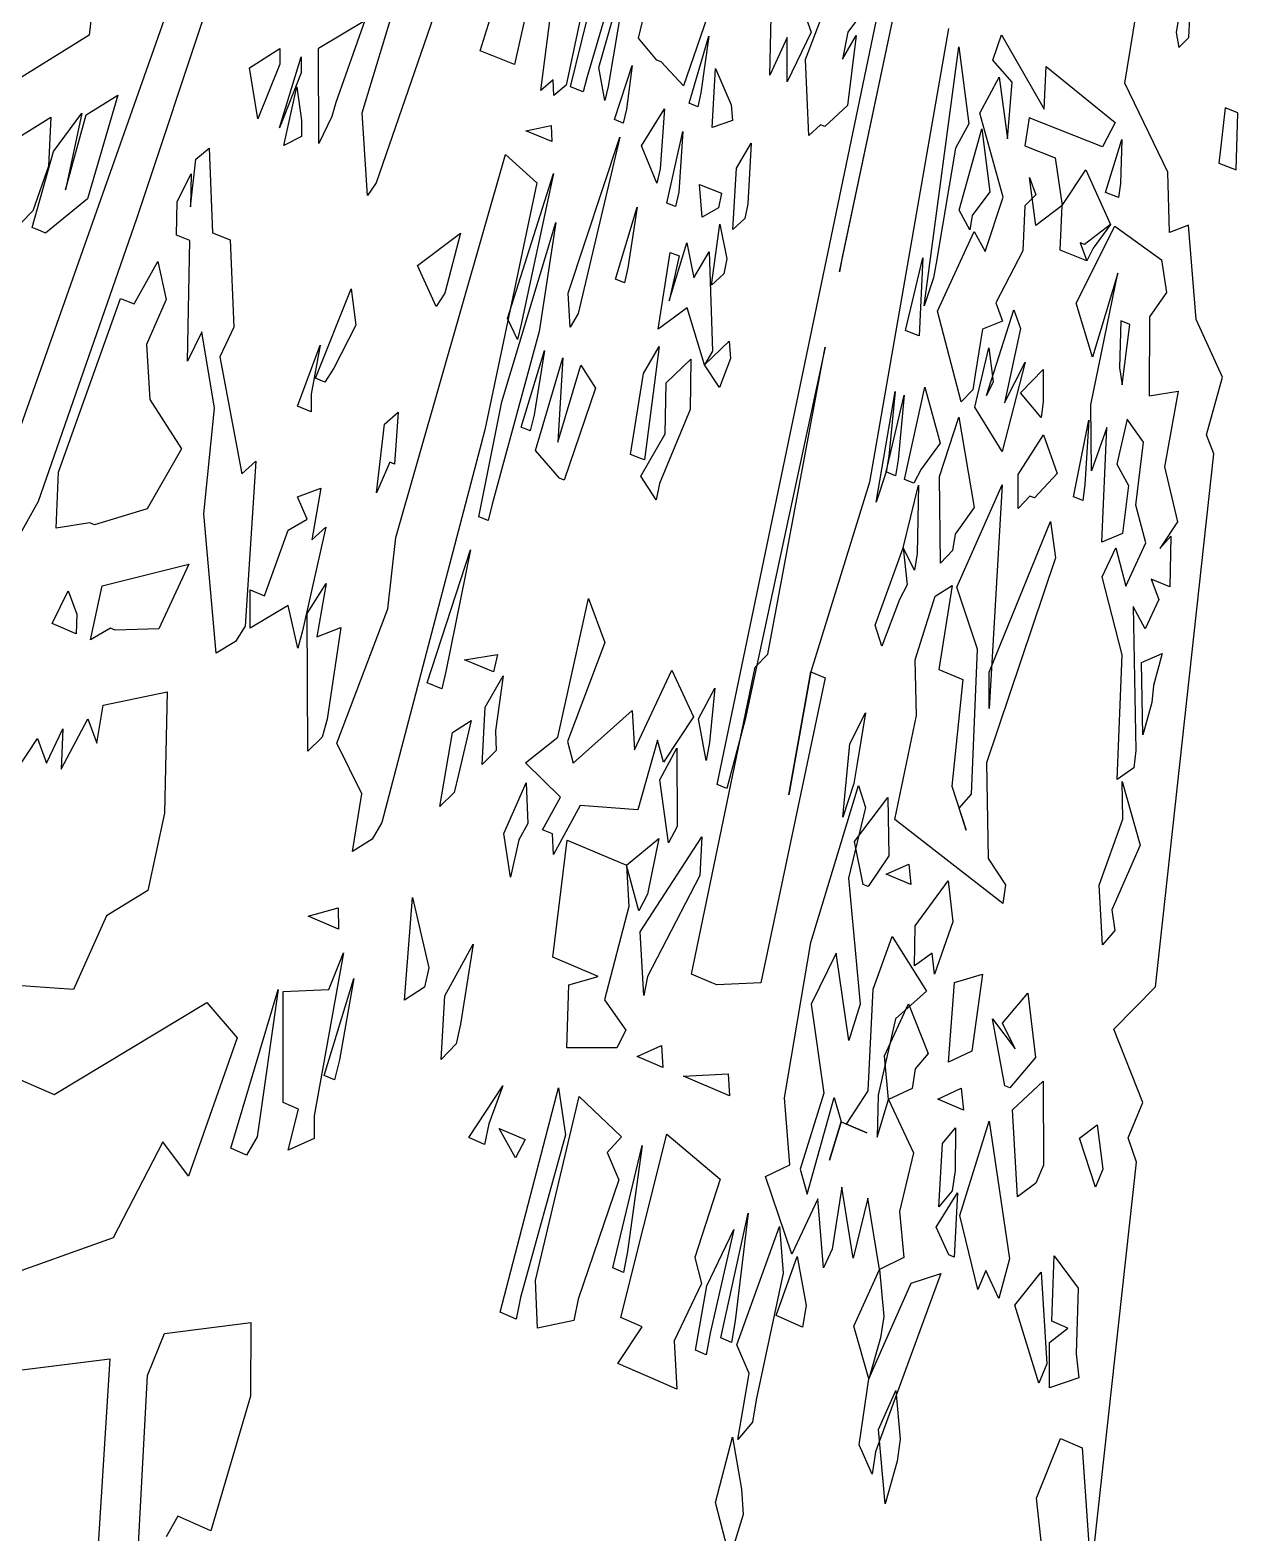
# Model space of a CAD drawing. Extents: x -685 to 123, y -1272 to 108.
# Drawn here: x -77.1 to 86.5, y -475.2 to -271.7 of the extents above; entities that cross this region are included whole.
import ezdxf

# ---------------------------------------------------------------- set-up
doc = ezdxf.new("R2010")
doc.units = 0

msp = doc.modelspace()

# ---------------------------------------------------------------- linework, layer by layer
for p, q in [((-94.5672, -371.0624), (-26.6268, -178.8217)), ((-23.6106, -179.956), (-62.7202, -297.2322)), ((71.1773, -278.8577), (84.0108, -200.3106)), ((86.2256, -221.2651), (78.1251, -272.0106)), ((32.4934, -304.4388), (47.5657, -233.1936)), ((47.5657, -233.1936), (32.8676, -302.4388)), ((-32.1645, -282.8877), (-19.075, -239.866)), ((-16.4294, -252.3482), (-30.2546, -292.3605)), ((79.8422, -272.677), (80.4701, -258.1612)), ((-16.1714, -274.4989), (-11.6629, -260.0975)), ((-7.7798, -259.6515), (-11.521, -276.3452)), ((-0.9551, -262.3328), (-4.5268, -279.122)), ((-0.1019, -276.7488), (4.0432, -262.3292)), ((4.0432, -262.3292), (1.1897, -279.3199)), ((15.941, -373.8319), (39.1193, -262.5255)), ((-68.2003, -264.2206), (-69.0968, -272.3897)), ((5.2992, -272.7758), (7.4614, -263.6707)), ((-3.9429, -279.3538), (-0.7149, -266.3916)), ((2.0229, -265.4805), (-1.7262, -278.1636)), ((15.0518, -268.6216), (11.4004, -279.2525)), ((23.0937, -277.7772), (23.2933, -267.919)), ((36.9646, -267.433), (33.6243, -271.9686)), ((-38.0794, -274.1363), (-31.7635, -270.3768)), ((-31.7635, -270.3768), (-35.6934, -281.4748)), ((-7.925, -279.8524), (-6.6988, -270.0603)), ((27.8789, -269.7165), (28.6582, -271.989)), ((27.915, -275.6646), (30.5386, -268.8025)), ((-69.0968, -272.3897), (-82.0075, -280.3537)), ((12.144, -281.5991), (14.8095, -272.5048)), ((14.8095, -272.5048), (13.7331, -280.1753)), ((25.4036, -272.6885), (23.0937, -277.7772)), ((25.4184, -278.6936), (25.4036, -272.6885)), ((28.6582, -271.989), (25.4184, -278.6936)), ((33.6243, -271.9686), (32.9101, -275.6377)), ((32.9101, -275.6377), (34.7751, -272.4197)), ((34.7751, -272.4197), (33.5739, -281.9088)), ((47.2711, -271.4594), (36.5754, -332.9254)), ((53.2938, -275.7567), (54.4647, -272.3359)), ((54.4647, -272.3359), (60.2461, -282.4041)), ((78.1251, -272.0106), (78.4702, -274.035)), ((78.4702, -274.035), (79.8422, -272.677)), ((-47.4151, -276.7815), (-43.3125, -274.1611)), ((-43.3125, -274.1611), (-43.3161, -276.2848)), ((-38.0055, -287.0487), (-38.0794, -274.1363)), ((-15.0097, -274.9601), (-16.1714, -274.4989)), ((7.7586, -275.7731), (5.2992, -272.7758)), ((43.9712, -309.0231), (48.6818, -273.9529)), ((48.6818, -273.9529), (50.0178, -284.3582)), ((-46.2833, -283.722), (-47.4151, -276.7815)), ((-43.3161, -276.2848), (-46.2833, -283.722)), ((-43.3306, -284.9087), (-40.4, -275.3243)), ((-40.4, -275.3243), (-40.3949, -277.453)), ((-14.4286, -275.1908), (-15.0097, -274.9601)), ((-11.521, -276.3452), (-14.4286, -275.1908)), ((0.7335, -281.2104), (-0.1019, -276.7488)), ((2.0357, -283.8117), (4.4172, -276.4898)), ((4.4172, -276.4898), (3.6613, -282.3728)), ((8.3388, -276.0024), (7.7586, -275.7731)), ((11.4004, -279.2525), (8.3388, -276.0024)), ((28.3682, -285.9651), (27.915, -275.6646)), ((55.8881, -278.728), (53.2938, -275.7567)), ((60.2461, -282.4041), (60.5103, -276.6316)), ((60.5103, -276.6316), (69.8376, -284.1899)), ((-40.3949, -277.453), (-43.3306, -284.9087)), ((-6.2774, -278.4269), (-7.925, -279.8524)), ((-6.1705, -280.5498), (-6.2774, -278.4269)), ((-1.7262, -278.1636), (-2.1904, -280.0495)), ((15.2402, -284.8915), (15.7254, -276.8909)), ((15.7254, -276.8909), (17.8212, -281.7926)), ((51.4966, -282.9399), (54.1505, -278.0476)), ((54.1505, -278.0476), (55.285, -286.43)), ((55.285, -286.43), (55.8881, -278.728)), ((-69.5091, -283.1771), (-65.2263, -280.4812)), ((-65.2263, -280.4812), (-69.334, -294.5436)), ((-42.7414, -287.3361), (-40.976, -279.3597)), ((-40.976, -279.3597), (-40.3791, -283.9163)), ((-4.5268, -279.122), (-6.1705, -280.5498)), ((-2.1904, -280.0495), (-3.9429, -279.3538)), ((1.1897, -279.3199), (0.7335, -281.2104)), ((13.7331, -280.1753), (13.3138, -282.0625)), ((76.9573, -290.9431), (71.1773, -278.8577)), ((-35.6934, -281.4748), (-36.2633, -283.4009)), ((-31.4142, -294.1037), (-32.1645, -282.8877)), ((3.6613, -282.3728), (3.2106, -284.2787)), ((5.7051, -287.3686), (8.7893, -282.3334)), ((8.7893, -282.3334), (8.2174, -290.4805)), ((13.3138, -282.0625), (12.144, -281.5991)), ((17.8212, -281.7926), (17.9994, -283.9183)), ((33.5739, -281.9088), (30.503, -284.7606)), ((84.7346, -282.2122), (84.0915, -287.8019)), ((86.4763, -282.8911), (84.7346, -282.2122)), ((86.2228, -290.6054), (86.4763, -282.8911)), ((-83.0981, -288.9483), (-74.3308, -283.4583)), ((-74.3308, -283.4583), (-74.6296, -290.1064)), ((-73.9341, -288.118), (-70.1001, -282.9384)), ((-70.1001, -282.9384), (-72.3337, -293.3242)), ((-72.3337, -293.3242), (-69.5091, -283.1771)), ((-40.3791, -283.9163), (-40.3738, -286.097)), ((-36.2633, -283.4009), (-38.0055, -287.0487)), ((-9.9747, -285.3479), (-6.5432, -284.5992)), ((-6.5432, -284.5992), (-6.4362, -286.7595)), ((3.2106, -284.2787), (2.0357, -283.8117)), ((17.9994, -283.9183), (15.2402, -284.8915)), ((29.9168, -284.529), (28.3682, -285.9651)), ((30.503, -284.7606), (29.9168, -284.529)), ((50.0178, -284.3582), (48.2122, -287.6797)), ((54.6681, -294.3095), (51.4966, -282.9399)), ((58.2118, -283.5867), (57.63, -287.3523)), ((68.1507, -287.4871), (58.2118, -283.5867)), ((69.8376, -284.1899), (68.1507, -287.4871)), ((-40.3738, -286.097), (-42.7414, -287.3361)), ((-6.4362, -286.7595), (-9.9747, -285.3479)), ((-4.2287, -307.2934), (2.7572, -286.1955)), ((2.7572, -286.1955), (-2.8927, -310.084)), ((9.1184, -295.1025), (11.2919, -285.4022)), ((11.2919, -285.4022), (10.7475, -293.6146)), ((48.6995, -296.078), (51.7722, -285.0483)), ((51.7722, -285.0483), (52.891, -293.6072)), ((68.54, -293.6627), (70.7506, -286.5217)), ((70.7506, -286.5217), (70.5717, -292.4426)), ((-76.8492, -298.425), (-73.9341, -288.118)), ((-54.6821, -289.1659), (-52.863, -287.6746)), ((-52.863, -287.6746), (-52.4268, -299.1204)), ((-27.5751, -340.4009), (-12.7426, -288.5111)), ((-12.7426, -288.5111), (-8.4924, -292.3657)), ((7.7753, -292.4288), (5.7051, -287.3686)), ((18.5404, -290.3721), (20.5323, -286.9901)), ((20.5323, -286.9901), (20.0975, -295.2141)), ((48.2122, -287.6797), (45.5913, -303.2419)), ((57.63, -287.3523), (61.7397, -288.9688)), ((61.7397, -288.9688), (62.6672, -295.4184)), ((84.0915, -287.8019), (83.8747, -289.6861)), ((-74.6296, -290.1064), (-76.7408, -296.1425)), ((-55.3993, -295.6332), (-54.6821, -289.1659)), ((8.2174, -290.4805), (7.7753, -292.4288)), ((18.0796, -298.6817), (18.5404, -290.3721)), ((62.6672, -295.4184), (65.8569, -290.5882)), ((62.6672, -295.4184), (65.8569, -290.5882)), ((65.8569, -290.5882), (69.1998, -297.9968)), ((65.8569, -290.5882), (69.1998, -297.9968)), ((77.1855, -299.102), (76.9573, -290.9431)), ((83.8747, -289.6861), (86.2228, -290.6054)), ((-57.1999, -294.9031), (-55.3176, -291.1477)), ((-55.3176, -291.1477), (-55.3993, -295.6332)), ((-30.2546, -292.3605), (-31.4142, -294.1037)), ((-8.4924, -292.3657), (-15.5171, -325.8303)), ((-12.4372, -310.764), (-6.2201, -291.1194)), ((-6.2201, -291.1194), (-10.605, -311.5059)), ((13.8932, -297.0096), (13.5555, -292.6075)), ((13.5555, -292.6075), (16.5267, -293.7913)), ((59.1222, -298.1318), (58.2216, -291.6258)), ((58.2216, -291.6258), (59.112, -294.0152)), ((70.5717, -292.4426), (70.3141, -294.3613)), ((-69.334, -294.5436), (-75.0366, -299.1647)), ((-57.2938, -299.4381), (-57.1999, -294.9031)), ((10.3112, -295.5789), (9.1184, -295.1025)), ((10.7475, -293.6146), (10.3112, -295.5789)), ((16.5267, -293.7913), (16.1078, -295.7529)), ((52.891, -293.6072), (50.4837, -296.7846)), ((52.2392, -301.659), (54.6681, -294.3095)), ((59.112, -294.0152), (57.6331, -295.4811)), ((70.3141, -294.3613), (68.54, -293.6627)), ((-76.7408, -296.1425), (-83.2657, -302.8648)), ((2.1853, -305.4137), (5.0919, -295.643)), ((5.0919, -295.643), (3.86, -303.8736)), ((16.1078, -295.7529), (13.8932, -297.0096)), ((20.0975, -295.2141), (19.6885, -297.1813)), ((50.1651, -298.7408), (48.6995, -296.078)), ((50.4837, -296.7846), (50.1651, -298.7408)), ((57.6331, -295.4811), (57.3362, -301.5845)), ((62.6672, -295.4184), (59.1222, -298.1318)), ((62.4148, -301.5103), (62.6672, -295.4184)), ((62.4148, -301.5103), (62.6672, -295.4184)), ((-75.641, -298.9181), (-76.8492, -298.425)), ((-62.7202, -297.2322), (-76.0243, -335.5178)), ((-75.0366, -299.1647), (-75.641, -298.9181)), ((-52.4268, -299.1204), (-50.0129, -300.1004)), ((-24.6675, -303.5433), (-18.8238, -299.1762)), ((-18.8238, -299.1762), (-20.9675, -307.3097)), ((-13.2074, -322.0374), (-5.891, -297.7591)), ((-5.891, -297.7591), (-8.1596, -312.4961)), ((15.186, -306.219), (16.2844, -297.9647)), ((16.2844, -297.9647), (17.243, -302.6699)), ((19.6885, -297.1813), (18.0796, -298.6817)), ((45.7889, -309.7491), (50.7618, -298.9775)), ((50.7618, -298.9775), (52.2392, -301.659)), ((64.5729, -308.6695), (69.7947, -298.2315)), ((69.1998, -297.9968), (65.6827, -300.7272)), ((69.1998, -297.9968), (66.8776, -301.1999)), ((69.7947, -298.2315), (76.1046, -302.7801)), ((79.7998, -298.0966), (77.1855, -299.102)), ((80.8026, -310.89), (79.7998, -298.0966)), ((-55.482, -300.1746), (-57.2938, -299.4381)), ((-55.7798, -316.5252), (-55.482, -300.1746)), ((-50.0129, -300.1004), (-49.524, -311.9331)), ((9.4597, -308.3408), (11.8316, -300.5032)), ((11.8316, -300.5032), (12.767, -305.248)), ((65.0855, -300.4909), (66.0067, -302.9329)), ((65.6827, -300.7272), (65.0855, -300.4909)), ((66.8776, -301.1999), (66.0067, -302.9329)), ((-63.0455, -308.7712), (-59.8173, -303.0401)), ((-59.8173, -303.0401), (-58.7073, -308.1802)), ((7.9476, -312.2053), (9.5884, -301.782)), ((10.7922, -302.2646), (9.4597, -308.3408)), ((9.5884, -301.782), (10.7922, -302.2646)), ((12.767, -305.248), (14.8363, -301.7063)), ((14.8363, -301.7063), (15.2859, -315.1655)), ((17.243, -302.6699), (16.821, -304.6815)), ((32.8676, -302.4388), (32.4934, -304.4388)), ((41.4549, -312.3641), (43.7899, -302.525)), ((43.7899, -302.525), (43.2815, -313.0954)), ((45.5913, -303.2419), (45.2551, -305.238)), ((57.3362, -301.5845), (53.7048, -308.6047)), ((66.0067, -302.9329), (62.4148, -301.5103)), ((66.0067, -302.9329), (62.4148, -301.5103)), ((76.1046, -302.7801), (76.8169, -307.2146)), ((-22.1212, -309.1262), (-24.6675, -303.5433)), ((3.86, -303.8736), (3.3961, -305.9009)), ((16.821, -304.6815), (15.186, -306.219)), ((45.2551, -305.238), (43.9712, -309.0231)), ((66.5491, -322.4115), (70.2044, -304.5956)), ((70.2044, -304.5956), (66.7717, -315.9641)), ((-38.441, -318.8394), (-33.6484, -306.7442)), ((-33.6484, -306.7442), (-32.9828, -311.6418)), ((-20.9675, -307.3097), (-22.1212, -309.1262)), ((-3.9928, -311.9045), (-4.2287, -307.2934)), ((3.3961, -305.9009), (2.1853, -305.4137)), ((76.8169, -307.2146), (74.5111, -310.5012)), ((-73.2813, -331.5469), (-64.8797, -308.0206)), ((-64.8797, -308.0206), (-63.0455, -308.7712)), ((-58.7073, -308.1802), (-61.3312, -314.2474)), ((11.8898, -309.3186), (7.9476, -312.2053)), ((14.2363, -317.0025), (11.8898, -309.3186)), ((53.7048, -308.6047), (54.6038, -311.11)), ((66.7717, -315.9641), (64.5729, -308.6695)), ((-11.1193, -313.587), (-12.4372, -310.764)), ((-2.8927, -310.084), (-3.9928, -311.9045)), ((49.0003, -322.0144), (45.7889, -309.7491)), ((54.6038, -311.11), (51.8587, -312.1735)), ((52.4073, -321.1588), (56.1248, -309.569)), ((56.1248, -309.569), (57.0321, -312.0787)), ((70.6216, -311.0738), (70.4351, -317.4255)), ((71.8333, -311.5554), (70.6216, -311.0738)), ((74.5111, -310.5012), (74.4617, -321.2013)), ((84.3715, -318.6751), (80.8026, -310.89)), ((-53.8514, -312.5334), (-55.7798, -316.5252)), ((-52.1348, -322.8672), (-53.8514, -312.5334)), ((-49.524, -311.9331), (-51.4225, -315.9126)), ((-32.9828, -311.6418), (-35.9847, -317.466)), ((-8.1596, -312.4961), (-14.5426, -335.8813)), ((-10.605, -311.5059), (-11.1193, -313.587)), ((42.6725, -312.8516), (41.4549, -312.3641)), ((43.2815, -313.0954), (42.6725, -312.8516)), ((51.8587, -312.1735), (50.8891, -318.3388)), ((57.0321, -312.0787), (54.87, -322.1473)), ((70.7808, -319.7311), (71.8333, -311.5554)), ((-61.3312, -314.2474), (-60.8943, -321.7052)), ((-40.9063, -322.6279), (-37.8495, -314.3414)), ((-37.8495, -314.3414), (-39.0498, -320.9823)), ((-10.6267, -325.4516), (-7.4396, -315.079)), ((-7.4396, -315.079), (-8.864, -323.8077)), ((5.9542, -318.2114), (8.1035, -314.5254)), ((8.1035, -314.5254), (6.0932, -329.9039)), ((14.2363, -317.0025), (17.5518, -313.8314)), ((15.2859, -315.1655), (14.2363, -317.0025)), ((17.5518, -313.8314), (17.7374, -316.1545)), ((30.5891, -314.6154), (19.7445, -365.0377)), ((22.8097, -356.1896), (30.5891, -314.6154)), ((50.8498, -322.7577), (52.7568, -314.7042)), ((52.7568, -314.7042), (53.3426, -319.3223)), ((-51.4225, -315.9126), (-48.4568, -331.7743)), ((-35.9847, -317.466), (-37.2035, -319.3458)), ((-8.6518, -328.6359), (-4.9831, -316.075)), ((-4.9831, -316.075), (-5.6406, -327.4865)), ((-5.6406, -327.4865), (-2.5239, -317.0721)), ((-2.5239, -317.0721), (-0.5473, -320.1827)), ((9.0345, -319.4587), (12.3946, -316.2586)), ((12.3946, -316.2586), (12.2896, -323.0784)), ((16.2615, -320.0958), (14.2363, -317.0025)), ((17.7374, -316.1545), (16.2615, -320.0958)), ((57.6412, -316.6574), (54.5363, -328.7319)), ((54.87, -322.1473), (57.6412, -316.6574)), ((70.4351, -317.4255), (70.7808, -319.7311)), ((-37.2035, -319.3458), (-38.441, -318.8394)), ((4.218, -329.1396), (5.9542, -318.2114)), ((8.8974, -326.3458), (9.0345, -319.4587)), ((50.8891, -318.3388), (50.5621, -320.4182)), ((53.3426, -319.3223), (52.4073, -321.1588)), ((57.028, -320.7998), (60.0874, -317.6356)), ((60.0874, -317.6356), (60.1039, -322.0328)), ((82.2247, -326.4883), (84.3715, -318.6751)), ((-39.0498, -320.9823), (-39.04, -323.3936)), ((-0.5473, -320.1827), (-4.7789, -332.6141)), ((37.4532, -335.6104), (40.03, -320.6417)), ((38.8253, -331.5222), (41.2616, -321.1373)), ((40.03, -320.6417), (39.1938, -329.3701)), ((41.2616, -321.1373), (40.4401, -329.8742)), ((41.326, -332.5349), (44.0757, -320.0354)), ((44.0757, -320.0354), (46.1266, -327.6066)), ((50.5621, -320.4182), (49.0003, -322.0144)), ((59.8035, -324.1275), (57.028, -320.7998)), ((74.4617, -321.2013), (78.393, -320.6001)), ((78.393, -320.6001), (76.535, -330.8432)), ((-60.8943, -321.7052), (-56.6283, -328.3986)), ((-53.6005, -337.1798), (-52.1348, -322.8672)), ((-39.04, -323.3936), (-40.9063, -322.6279)), ((-29.1008, -325.0589), (-27.2777, -323.4075)), ((-27.2777, -323.4075), (-27.7622, -330.4499)), ((-16.3529, -337.5885), (-13.2074, -322.0374)), ((12.2896, -323.0784), (8.1298, -333.1064)), ((54.5363, -328.7319), (50.8498, -322.7577)), ((60.1039, -322.0328), (59.8035, -324.1275)), ((66.6614, -331.3577), (66.5491, -322.4115)), ((-30.1945, -334.3528), (-29.1008, -325.0589)), ((-9.3812, -325.9599), (-10.6267, -325.4516)), ((-8.864, -323.8077), (-9.3812, -325.9599)), ((46.0575, -332.1459), (48.6658, -324.1166)), ((48.6658, -324.1166), (50.729, -336.3425)), ((64.2124, -334.9023), (66.2683, -324.504)), ((66.2683, -324.504), (65.7526, -333.2509)), ((68.7388, -325.4944), (66.6614, -331.3577)), ((68.0383, -341.0355), (68.7388, -325.4944)), ((71.4786, -324.3852), (70.052, -330.4747)), ((73.6881, -327.4785), (71.4786, -324.3852)), ((-15.5171, -325.8303), (-29.5004, -379.017)), ((5.6197, -332.082), (8.8974, -326.3458)), ((46.1266, -327.6066), (43.5591, -331.1356)), ((56.7108, -331.8762), (60.1205, -326.4834)), ((60.1205, -326.4834), (62.0076, -331.742)), ((72.6349, -336.0236), (73.6881, -327.4785)), ((83.2299, -329.0903), (82.2247, -326.4883)), ((-56.6283, -328.3986), (-61.2631, -336.5397)), ((-5.407, -332.3571), (-8.6518, -328.6359)), ((5.4679, -329.6491), (4.218, -329.1396)), ((6.0932, -329.9039), (5.4679, -329.6491)), ((39.1938, -329.3701), (38.8253, -331.5222)), ((75.3216, -401.2416), (83.2299, -329.0903)), ((-73.5896, -339.1142), (-73.2813, -331.5469)), ((-48.4568, -331.7743), (-46.5523, -330.0794)), ((-46.5523, -330.0794), (-47.9788, -352.4141)), ((-28.3897, -330.1921), (-30.1945, -334.3528)), ((-27.7622, -330.4499), (-28.3897, -330.1921)), ((38.8253, -331.5222), (37.4532, -335.6104)), ((40.0753, -332.0284), (38.8253, -331.5222)), ((40.4401, -329.8742), (40.0753, -332.0284)), ((43.5591, -331.1356), (42.5775, -333.0416)), ((70.052, -330.4747), (71.6513, -333.3655)), ((76.535, -330.8432), (78.2816, -338.2986)), ((-40.8865, -334.9017), (-37.7387, -333.7154)), ((-37.7387, -333.7154), (-38.9694, -340.7145)), ((-4.7789, -332.6141), (-5.407, -332.3571)), ((7.6609, -335.3022), (5.6197, -332.082)), ((8.1298, -333.1064), (7.6609, -335.3022)), ((36.5754, -332.9254), (28.6345, -358.5893)), ((41.1257, -341.8073), (43.2034, -333.2951)), ((42.5775, -333.0416), (41.326, -332.5349)), ((43.2034, -333.2951), (43.0265, -342.581)), ((46.1981, -343.872), (46.0575, -332.1459)), ((48.3928, -347.1444), (54.5189, -333.2729)), ((54.5189, -333.2729), (52.7725, -363.5384)), ((56.7068, -336.4528), (56.7108, -331.8762)), ((62.0076, -331.742), (58.9009, -335.0428)), ((65.7526, -333.2509), (65.4651, -335.4076)), ((71.6513, -333.3655), (70.8385, -339.8645)), ((-76.0243, -335.5178), (-79.5616, -341.8315)), ((-39.6141, -337.9292), (-40.8865, -334.9017)), ((58.2744, -334.7898), (56.7068, -336.4528)), ((58.9009, -335.0428), (58.2744, -334.7898)), ((65.4651, -335.4076), (64.2124, -334.9023)), ((-61.2631, -336.5397), (-68.401, -338.6938)), ((-51.9207, -356.0444), (-53.6005, -337.1798)), ((-15.0867, -338.1095), (-16.3529, -337.5885)), ((-14.5426, -335.8813), (-15.0867, -338.1095)), ((50.729, -336.3425), (48.1608, -339.9575)), ((73.9906, -341.1376), (72.6349, -336.0236)), ((-69.0373, -338.4287), (-73.5896, -339.1142)), ((-68.401, -338.6938), (-69.0373, -338.4287)), ((-45.3689, -348.2893), (-42.1503, -339.3967)), ((-42.1503, -339.3967), (-39.6141, -337.9292)), ((-37.0751, -338.9796), (-40.211, -353.0402)), ((-38.9694, -340.7145), (-37.0751, -338.9796)), ((52.8017, -358.6187), (61.1067, -338.2322)), ((61.1067, -338.2322), (61.7631, -343.138)), ((70.8385, -339.8645), (68.0383, -341.0355)), ((78.2816, -338.2986), (75.884, -341.9024)), ((-28.6711, -350.0795), (-27.5751, -340.4009)), ((37.3325, -352.2802), (41.1257, -341.8073)), ((41.1257, -341.8073), (41.661, -346.7911)), ((42.6636, -344.8093), (41.1257, -341.8073)), ((48.1608, -339.9575), (47.8154, -342.1665)), ((68.1048, -345.7093), (69.9325, -341.8015)), ((69.9325, -341.8015), (71.2824, -346.9977)), ((71.2824, -346.9977), (73.9906, -341.1376)), ((75.884, -341.9024), (77.4011, -340.2225)), ((77.4011, -340.2225), (77.2701, -347.0901)), ((-23.3279, -360.084), (-17.4589, -342.0818)), ((-17.4589, -342.0818), (-20.7901, -358.5292)), ((43.0265, -342.581), (42.6636, -344.8093)), ((47.8154, -342.1665), (46.1981, -343.872)), ((61.7631, -343.138), (52.3994, -370.9016)), ((-67.3772, -346.9296), (-55.6355, -344.0121)), ((-55.6355, -344.0121), (-59.705, -352.7826)), ((70.814, -356.2829), (68.1048, -345.7093)), ((-74.1173, -352.0648), (-71.9733, -347.6418)), ((-71.9733, -347.6418), (-70.7807, -350.7953)), ((-68.9304, -354.2446), (-67.3772, -346.9296)), ((-47.332, -352.6843), (-47.2976, -347.4858)), ((-47.2976, -347.4858), (-45.3689, -348.2893)), ((-39.5726, -350.7041), (-37.0253, -346.6089)), ((-37.0253, -346.6089), (-38.2696, -353.8501)), ((41.661, -346.7911), (40.6525, -348.7845)), ((45.4891, -348.3534), (47.7555, -346.8847)), ((47.7555, -346.8847), (45.9846, -358.2795)), ((51.2049, -355.5229), (48.3928, -347.1444)), ((77.2701, -347.0901), (74.7288, -346.061)), ((74.7288, -346.061), (75.7386, -348.8045)), ((-42.1506, -349.6301), (-47.332, -352.6843)), ((-40.8536, -355.3911), (-42.1506, -349.6301)), ((-5.6565, -367.4567), (-1.4836, -348.6724)), ((-1.4836, -348.6724), (0.7213, -354.6155)), ((40.6525, -348.7845), (38.2356, -355.1001)), ((42.7525, -356.9534), (45.4891, -348.3534)), ((73.931, -352.7828), (72.283, -349.7508)), ((72.283, -349.7508), (72.6656, -369.2269)), ((75.7386, -348.8045), (73.931, -352.7828)), ((-70.8769, -353.4265), (-74.1173, -352.0648)), ((-70.7807, -350.7953), (-70.8769, -353.4265)), ((-39.512, -369.317), (-39.5726, -350.7041)), ((-35.5694, -368.2647), (-28.6711, -350.0795)), ((-66.2512, -352.6961), (-68.9304, -354.2446)), ((-65.6033, -352.9679), (-66.2512, -352.6961)), ((-59.705, -352.7826), (-65.6033, -352.9679)), ((-47.9788, -352.4141), (-49.2957, -354.4953)), ((-40.211, -353.0402), (-40.8536, -355.3911)), ((-38.2696, -353.8501), (-35.0536, -352.5868)), ((-35.0536, -352.5868), (-36.905, -365.0108)), ((38.2356, -355.1001), (37.3325, -352.2802)), ((-49.2957, -354.4953), (-51.9207, -356.0444)), ((0.7213, -354.6155), (-4.3419, -368.0052)), ((50.3837, -375.1604), (51.2049, -355.5229)), ((73.3909, -357.3331), (76.2338, -356.0979)), ((76.2338, -356.0979), (75.0588, -360.4213)), ((-18.2662, -356.9828), (-13.8121, -356.2524)), ((-14.3683, -358.6044), (-18.2662, -356.9828)), ((-13.8121, -356.2524), (-14.3683, -358.6044)), ((12.4861, -399.5388), (21.0784, -357.9802)), ((21.0784, -357.9802), (22.8097, -356.1896)), ((42.9377, -364.4819), (42.7525, -356.9534)), ((70.1303, -373.1693), (70.814, -356.2829)), ((73.5958, -367.1391), (73.3909, -357.3331)), ((-21.3714, -360.9002), (-23.3279, -360.084)), ((-20.7901, -358.5292), (-21.3714, -360.9002)), ((-15.4915, -363.3534), (-13.0675, -359.1456)), ((-13.0675, -359.1456), (-14.089, -366.5736)), ((4.7255, -369.1594), (9.7862, -358.3656)), ((9.7862, -358.3656), (12.7449, -364.7031)), ((30.5795, -359.3906), (21.8465, -400.6921)), ((28.6345, -358.5893), (25.6565, -375.2556)), ((25.6565, -375.2556), (28.6345, -358.5893)), ((28.6345, -358.5893), (30.5795, -359.3906)), ((45.9846, -358.2795), (49.2213, -359.6076)), ((49.2213, -359.6076), (47.742, -374.0676)), ((52.7725, -363.5384), (52.8017, -358.6187)), ((-67.2351, -363.0881), (-58.5745, -361.294)), ((-58.5745, -361.294), (-58.9148, -377.7257)), ((13.399, -364.9745), (15.6334, -360.7845)), ((15.6334, -360.7845), (14.8971, -368.1792)), ((75.0588, -360.4213), (74.7904, -362.7353)), ((-68.0674, -368.2496), (-67.2351, -363.0881)), ((-15.8826, -371.1453), (-15.4915, -363.3534)), ((-3.555, -370.9749), (4.414, -363.8242)), ((4.414, -363.8242), (4.7255, -369.1594)), ((33.9242, -368.3513), (36.0312, -364.149)), ((36.0312, -364.149), (34.8353, -371.2893)), ((74.7904, -362.7353), (73.5958, -367.1391)), ((-74.8863, -370.9427), (-72.6863, -366.2939)), ((-72.8963, -371.7878), (-69.2953, -364.9646)), ((-72.6863, -366.2939), (-72.8963, -371.7878)), ((-69.2953, -364.9646), (-68.0674, -368.2496)), ((-36.905, -365.0108), (-37.546, -367.434)), ((-19.9179, -366.7874), (-17.3706, -365.2026)), ((-17.3706, -365.2026), (-19.1058, -372.4801)), ((12.7449, -364.7031), (8.6774, -370.8058)), ((14.4289, -370.5847), (13.399, -364.9745)), ((19.7445, -365.0377), (17.2642, -374.3832)), ((39.9954, -378.6058), (42.9377, -364.4819)), ((-78.9874, -372.0175), (-76.0954, -367.6302)), ((-76.0954, -367.6302), (-74.8863, -370.9427)), ((-37.546, -367.434), (-39.512, -369.317)), ((-32.2038, -375.125), (-35.5694, -368.2647)), ((-21.6131, -376.8502), (-19.9179, -366.7874)), ((-14.089, -366.5736), (-13.9947, -369.2658)), ((-10.0369, -370.9218), (-5.6565, -367.4567)), ((-4.3419, -368.0052), (-3.555, -370.9749)), ((7.8509, -367.8481), (5.2007, -377.2974)), ((8.6774, -370.8058), (7.8509, -367.8481)), ((14.8971, -368.1792), (14.4289, -370.5847)), ((32.952, -378.2907), (33.9242, -368.3513)), ((-13.9947, -369.2658), (-15.8826, -371.1453)), ((8.1868, -373.2323), (10.4797, -368.9417)), ((10.4797, -368.9417), (10.5255, -379.5254)), ((72.6656, -369.2269), (72.3865, -371.5969)), ((-5.2863, -375.5853), (-10.0369, -370.9218)), ((34.8353, -371.2893), (34.4316, -373.6998)), ((52.3994, -370.9016), (52.6518, -383.8637)), ((72.3865, -371.5969), (70.1303, -373.1693)), ((-19.1058, -372.4801), (-19.6917, -374.9374)), ((-12.9426, -380.4994), (-9.9285, -373.6402)), ((-9.9285, -373.6402), (-9.7093, -379.1325)), ((9.3673, -381.7256), (8.1868, -373.2323)), ((17.2642, -374.3832), (15.941, -373.8319)), ((28.6419, -395.2498), (35.0921, -373.9738)), ((34.4316, -373.6998), (32.952, -378.2907)), ((35.0921, -373.9738), (36.0135, -376.9517)), ((47.742, -374.0676), (49.673, -380.0227)), ((70.8757, -378.524), (70.7885, -373.4401)), ((70.7885, -373.4401), (73.2476, -382.0524)), ((-33.4441, -382.9091), (-32.2038, -375.125)), ((-19.6917, -374.9374), (-21.6131, -376.8502)), ((-7.7074, -379.9738), (-5.2863, -375.5853)), ((34.5385, -381.5799), (39.0592, -375.6196)), ((39.0592, -375.6196), (39.2123, -383.5271)), ((48.7041, -377.0347), (50.3837, -375.1604)), ((-58.9148, -377.7257), (-61.1803, -388.1952)), ((-2.6293, -376.6987), (-6.2496, -383.3163)), ((5.2007, -377.2974), (-2.6293, -376.6987)), ((36.0135, -376.9517), (33.7158, -386.547)), ((49.673, -380.0227), (48.7041, -377.0347)), ((67.6992, -387.5008), (70.8757, -378.524)), ((-29.5004, -379.017), (-30.7968, -381.2404)), ((-12.0691, -386.3753), (-12.9426, -380.4994)), ((-9.7093, -379.1325), (-10.9368, -381.3436)), ((-6.3718, -380.5351), (-7.7074, -379.9738)), ((-6.2496, -383.3163), (-6.3718, -380.5351)), ((10.5255, -379.5254), (9.3673, -381.7256)), ((54.6389, -389.954), (39.9954, -378.6058)), ((-30.7968, -381.2404), (-33.4441, -382.9091)), ((-10.9368, -381.3436), (-12.0691, -386.3753)), ((-6.3079, -397.2233), (-4.3668, -381.3777)), ((-4.3668, -381.3777), (3.6714, -384.7558)), ((3.6714, -384.7558), (8.0311, -381.1657)), ((5.5019, -393.7926), (13.8601, -380.9207)), ((8.0311, -381.1657), (6.5235, -388.6922)), ((13.8601, -380.9207), (13.57, -386.192)), ((35.7303, -387.3887), (34.5385, -381.5799)), ((73.2476, -382.0524), (69.4153, -390.8279)), ((39.2123, -383.5271), (36.4022, -387.6694)), ((38.817, -386.0115), (41.8875, -384.6416)), ((41.8875, -384.6416), (42.172, -387.4113)), ((52.6518, -383.8637), (54.9833, -387.4562)), ((3.6714, -384.7558), (3.9862, -390.3791)), ((5.3381, -390.949), (3.6714, -384.7558)), ((13.57, -386.192), (6.5161, -399.8284)), ((33.7158, -386.547), (35.291, -403.5741)), ((42.172, -387.4113), (38.817, -386.0115)), ((-61.1803, -388.1952), (-66.7583, -391.641)), ((6.5235, -388.6922), (5.3381, -390.949)), ((36.4022, -387.6694), (35.7303, -387.3887)), ((42.7468, -393.0073), (47.2476, -386.8747)), ((47.2476, -386.8747), (47.8557, -392.4548)), ((54.9833, -387.4562), (54.6389, -389.954)), ((68.1406, -395.579), (67.6992, -387.5008)), ((-39.4392, -391.7012), (-35.387, -390.5627)), ((-35.387, -390.5627), (-35.3635, -393.4374)), ((-26.3968, -403.059), (-25.3174, -389.1624)), ((-25.3174, -389.1624), (-23.0908, -398.6656)), ((3.9862, -390.3791), (0.6703, -403.031)), ((-66.7583, -391.641), (-71.2411, -401.6168)), ((-35.3635, -393.4374), (-39.4392, -391.7012)), ((47.8557, -392.4548), (45.3732, -399.5378)), ((69.4153, -390.8279), (69.7928, -393.6173)), ((6, -402.4423), (5.5019, -393.7926)), ((37.0737, -401.55), (39.6471, -394.4136)), ((39.6471, -394.4136), (44.3073, -401.8332)), ((42.6487, -398.3945), (42.7468, -393.0073)), ((69.7928, -393.6173), (68.1406, -395.579)), ((-34.6575, -396.6235), (-38.6515, -418.7272)), ((-36.6658, -401.5955), (-34.6575, -396.6235)), ((-20.9645, -402.4657), (-17.1039, -395.4824)), ((-17.1039, -395.4824), (-18.8213, -406.2963)), ((25.0619, -416.2742), (28.6419, -395.2498)), ((32.038, -396.677), (28.6926, -403.5821)), ((33.7609, -408.5331), (32.038, -396.677)), ((45.0737, -396.6874), (42.6487, -398.3945)), ((45.3732, -399.5378), (45.0737, -396.6874)), ((-23.0908, -398.6656), (-23.71, -401.2944)), ((-0.1626, -399.8291), (-6.3079, -397.2233)), ((-37.2841, -413.2366), (-33.261, -400.1258)), ((-33.261, -400.1258), (-35.219, -411.1165)), ((-4.1292, -400.9927), (-0.1626, -399.8291)), ((6.5161, -399.8284), (6, -402.4423)), ((15.2198, -400.6945), (12.4861, -399.5388)), ((15.9037, -400.9837), (15.2198, -400.6945)), ((21.8465, -400.6921), (15.9037, -400.9837)), ((47.2833, -411.4298), (48.101, -400.6825)), ((48.101, -400.6825), (51.8757, -399.5376)), ((51.8757, -399.5376), (50.788, -407.322)), ((-71.2411, -401.6168), (-79.6141, -401.0265)), ((-49.9205, -423.1187), (-43.5268, -401.5997)), ((-43.5268, -401.5997), (-46.3779, -421.5451)), ((-42.8526, -416.9118), (-42.8397, -401.8942)), ((-42.8397, -401.8942), (-36.6658, -401.5955)), ((-23.71, -401.2944), (-26.3968, -403.059)), ((-21.4332, -411.0706), (-20.9645, -402.4657)), ((-4.4193, -409.5249), (-4.1292, -400.9927)), ((36.3779, -415.324), (37.0737, -401.55)), ((44.3073, -401.8332), (40.0938, -405.5985)), ((54.5837, -406.1519), (58.0153, -402.1103)), ((58.0153, -402.1103), (59.0572, -410.8024)), ((69.6586, -406.9891), (75.3216, -401.2416)), ((-73.8688, -415.834), (-53.2009, -403.3837)), ((-53.2009, -403.3837), (-49.0891, -408.152)), ((0.6703, -403.031), (3.5774, -407.1359)), ((28.6926, -403.5821), (30.3844, -415.6503)), ((35.291, -403.5741), (33.7609, -408.5331)), ((38.5933, -410.576), (41.8641, -403.5662)), ((41.8641, -403.5662), (44.5193, -410.263)), ((-18.8213, -406.2963), (-19.431, -408.9719)), ((40.0938, -405.5985), (37.7687, -415.9137)), ((54.9021, -414.6459), (53.2107, -405.5749)), ((53.2107, -405.5749), (56.2974, -409.6408)), ((56.2974, -409.6408), (54.5837, -406.1519)), ((73.6026, -416.9242), (69.6586, -406.9891)), ((-49.0891, -408.152), (-55.6501, -426.9094)), ((-19.431, -408.9719), (-21.4332, -411.0706)), ((3.5774, -407.1359), (2.3544, -409.5053)), ((50.788, -407.322), (50.4206, -409.9513)), ((2.3544, -409.5053), (-4.4193, -409.5249)), ((5.123, -410.6847), (8.4105, -409.1916)), ((8.5886, -412.161), (5.123, -410.6847)), ((8.4105, -409.1916), (8.5886, -412.161)), ((39.1603, -416.5038), (38.5933, -410.576)), ((44.5193, -410.263), (42.7438, -412.3307)), ((50.4206, -409.9513), (47.2833, -411.4298)), ((59.0572, -410.8024), (55.596, -414.9388)), ((-35.219, -411.1165), (-35.8911, -413.8366)), ((11.365, -413.3438), (17.4144, -413.0214)), ((17.4144, -413.0214), (17.6247, -416.0104)), ((42.7438, -412.3307), (42.3463, -414.999)), ((-79.4589, -413.4026), (-73.8688, -415.834)), ((-35.8911, -413.8366), (-37.2841, -413.2366)), ((-17.7005, -421.6718), (-13.0902, -414.6469)), ((-13.0902, -414.6469), (-14.986, -419.8174)), ((-13.4638, -445.2895), (-5.5449, -414.9151)), ((-5.5449, -414.9151), (-4.5816, -421.2823)), ((17.6247, -416.0104), (11.365, -413.3438)), ((42.3463, -414.999), (39.1603, -416.5038)), ((45.8223, -416.4707), (48.984, -414.9688)), ((48.984, -414.9688), (49.3036, -417.9447)), ((55.596, -414.9388), (54.9021, -414.6459)), ((55.9382, -417.9088), (60.1024, -414.0321)), ((60.1024, -414.0321), (60.1401, -425.4002)), ((-40.753, -417.819), (-42.8526, -416.9118)), ((-8.6514, -441.0395), (-2.7571, -416.1082)), ((-2.7571, -416.1082), (2.9896, -421.5399)), ((25.7801, -425.3556), (25.0619, -416.2742)), ((30.3844, -415.6503), (27.1885, -425.9574)), ((28.1436, -429.3336), (31.7762, -416.2414)), ((31.7762, -416.2414), (32.7359, -419.5383)), ((33.4349, -419.8356), (36.3779, -415.324)), ((37.7687, -415.9137), (37.6332, -421.6214)), ((37.6332, -421.6214), (39.1603, -416.5038)), ((39.1603, -416.5038), (42.5414, -423.709)), ((49.3036, -417.9447), (45.8223, -416.4707)), ((71.6158, -421.7013), (73.6026, -416.9242)), ((-42.1532, -423.3766), (-40.753, -417.819)), ((-38.6515, -418.7272), (-38.6389, -421.8053)), ((56.6247, -429.6992), (55.9382, -417.9088)), ((-14.986, -419.8174), (-15.5918, -422.58)), ((-11.3684, -424.3992), (-13.5837, -420.4204)), ((-13.5837, -420.4204), (-10.074, -421.9297)), ((-4.5816, -421.2823), (-10.6901, -443.3146)), ((2.8713, -446.0432), (9.1306, -421.1961)), ((9.1306, -421.1961), (16.362, -427.2723)), ((32.7359, -419.5383), (31.1577, -424.7042)), ((31.1577, -424.7042), (32.7359, -419.5383)), ((32.7359, -419.5383), (36.2329, -421.0257)), ((36.2329, -421.0257), (33.4349, -419.8356)), ((46.4432, -422.4704), (48.2273, -420.3486)), ((48.2273, -420.3486), (48.164, -426.1005)), ((48.8085, -432.2351), (52.7905, -419.421)), ((52.7905, -419.421), (55.5464, -438.0755)), ((65.0112, -421.7445), (67.4257, -419.9325)), ((67.4257, -419.9325), (68.1976, -425.9445)), ((-59.1259, -422.2467), (-65.8879, -435.2564)), ((-55.6501, -426.9094), (-59.1259, -422.2467)), ((-47.8049, -424.0373), (-49.9205, -423.1187)), ((-46.3779, -421.5451), (-47.8049, -424.0373)), ((-38.6389, -421.8053), (-42.1532, -423.3766)), ((-15.5918, -422.58), (-17.7005, -421.6718)), ((-10.074, -421.9297), (-11.3684, -424.3992)), ((2.9896, -421.5399), (1.0396, -423.6958)), ((1.8265, -439.3195), (5.7981, -422.7438)), ((5.7981, -422.7438), (3.8095, -437.0752)), ((45.975, -431.0262), (46.4432, -422.4704)), ((67.1775, -428.3844), (65.0112, -421.7445)), ((72.7172, -425.0024), (71.6158, -421.7013)), ((1.0396, -423.6958), (2.6073, -427.3831)), ((22.493, -426.9152), (25.7801, -425.3556)), ((42.5414, -423.709), (40.6134, -431.6942)), ((67.0058, -477.1095), (72.7172, -425.0024)), ((2.6073, -427.3831), (-2.8976, -443.5381)), ((16.362, -427.2723), (12.918, -437.9245)), ((26.0477, -437.4633), (22.493, -426.9152)), ((27.1885, -425.9574), (28.1436, -429.3336)), ((48.164, -426.1005), (47.779, -428.8561)), ((60.1401, -425.4002), (59.0924, -427.8424)), ((68.1976, -425.9445), (67.1775, -428.3844)), ((32.8312, -428.3687), (31.5014, -436.7746)), ((34.3566, -438.0004), (32.8312, -428.3687)), ((45.5799, -433.8165), (48.4851, -429.1569)), ((47.779, -428.8561), (45.975, -431.0262)), ((48.4851, -429.1569), (48.0347, -437.8469)), ((59.0924, -427.8424), (56.6247, -429.6992)), ((29.5585, -429.9392), (26.0477, -437.4633)), ((30.3365, -439.3076), (29.5585, -429.9392)), ((36.3652, -429.8788), (34.3566, -438.0004)), ((37.9306, -439.5349), (36.3652, -429.8788)), ((16.4175, -448.7688), (20.1177, -431.887)), ((20.1177, -431.887), (18.368, -446.479)), ((40.6134, -431.6942), (41.2093, -437.9235)), ((51.2266, -442.2176), (48.8085, -432.2351)), ((-65.8879, -435.2564), (-86.6433, -442.628)), ((14.5542, -441.7182), (18.2066, -434.0913)), ((18.2066, -434.0913), (14.9702, -448.1414)), ((18.5902, -449.7107), (24.3797, -433.7169)), ((24.3797, -433.7169), (24.862, -440.0044)), ((47.3212, -437.5415), (45.5799, -433.8165)), ((3.8095, -437.0752), (3.26, -439.94)), ((31.5014, -436.7746), (30.3365, -439.3076)), ((48.0347, -437.8469), (47.3212, -437.5415)), ((3.26, -439.94), (1.8265, -439.3195)), ((12.918, -437.9245), (13.8362, -441.408)), ((23.9087, -445.7605), (26.762, -437.7704)), ((26.762, -437.7704), (27.9833, -444.4239)), ((34.4714, -447.223), (37.9306, -439.5349)), ((41.2093, -437.9235), (37.9306, -439.5349)), ((37.9306, -439.5349), (38.513, -445.8842)), ((55.5464, -438.0755), (54.097, -443.4481)), ((61.2892, -446.5312), (61.6044, -437.6946)), ((61.6044, -437.6946), (64.841, -442.0473)), ((-8.4043, -447.4939), (-8.6514, -441.0395)), ((13.8362, -441.408), (10.1037, -449.1839)), ((24.862, -440.0044), (21.2307, -457.199)), ((36.4894, -454.3223), (42.2271, -441.3796)), ((46.2123, -440.0682), (37.3658, -464.2171)), ((42.2271, -441.3796), (46.2123, -440.0682)), ((52.3203, -439.6811), (51.2266, -442.2176)), ((54.097, -443.4481), (52.3203, -439.6811)), ((56.2522, -444.372), (59.8314, -439.9066)), ((59.8314, -439.9066), (60.5917, -452.3184)), ((-10.6901, -443.3146), (-11.2969, -446.2336)), ((-2.8976, -443.5381), (-3.4759, -446.4525)), ((13.0034, -450.443), (14.5542, -441.7182)), ((64.841, -442.0473), (64.5587, -450.9677)), ((-11.2969, -446.2336), (-13.4638, -445.2895)), ((27.9833, -444.4239), (27.5172, -447.3197)), ((59.5117, -454.9289), (56.2522, -444.372)), ((-58.9096, -448.1916), (-47.2291, -446.7166)), ((-47.2291, -446.7166), (-47.2868, -456.6663)), ((-3.4759, -446.4525), (-8.4043, -447.4939)), ((2.477, -452.2348), (5.7614, -447.2982)), ((5.7614, -447.2982), (2.8713, -446.0432)), ((18.368, -446.479), (17.8657, -449.3966)), ((27.5172, -447.3197), (23.9087, -445.7605)), ((36.4894, -454.3223), (34.4714, -447.223)), ((38.513, -445.8842), (38.0841, -448.7816)), ((60.9417, -449.4147), (63.4514, -447.458)), ((63.4514, -447.458), (61.2892, -446.5312)), ((-61.2286, -453.873), (-58.9096, -448.1916)), ((10.1037, -449.1839), (10.491, -455.7264)), ((14.9702, -448.1414), (14.4546, -451.0732)), ((17.8657, -449.3966), (16.4175, -448.7688)), ((20.2691, -453.5981), (18.5902, -449.7107)), ((38.0841, -448.7816), (36.4894, -454.3223)), ((60.9672, -455.5558), (60.9417, -449.4147)), ((-78.2346, -453.1281), (-66.3355, -451.6134)), ((-66.3355, -451.6134), (-70.5542, -518.7442)), ((14.4546, -451.0732), (13.0034, -450.443)), ((64.5587, -450.9677), (64.9477, -454.1916)), ((7.5734, -454.4552), (2.477, -452.2348)), ((18.7602, -462.5576), (20.2691, -453.5981)), ((60.5917, -452.3184), (59.5117, -454.9289)), ((-62.4967, -477.5903), (-61.2286, -453.873)), ((8.3024, -454.7729), (7.5734, -454.4552)), ((10.491, -455.7264), (8.3024, -454.7729)), ((35.1586, -463.2571), (36.4894, -454.3223)), ((64.9477, -454.1916), (60.9672, -455.5558)), ((-47.2868, -456.6663), (-52.6448, -474.9178)), ((21.2307, -457.199), (20.7328, -460.1886)), ((37.8049, -461.2129), (40.1315, -455.8987)), ((40.1315, -455.8987), (40.7411, -462.488)), ((20.7328, -460.1886), (18.7602, -462.5576)), ((38.7028, -471.2609), (37.8049, -461.2129)), ((15.7333, -471.0589), (18.025, -462.2367)), ((18.025, -462.2367), (19.2175, -469.2863)), ((36.9235, -467.2427), (35.1586, -463.2571)), ((40.7411, -462.488), (40.3121, -465.4987)), ((59.1804, -470.4951), (62.4601, -462.4192)), ((62.4601, -462.4192), (65.397, -463.6882)), ((65.397, -463.6882), (66.26, -476.7851)), ((37.3658, -464.2171), (36.9235, -467.2427)), ((40.3121, -465.4987), (38.7028, -471.2609)), ((19.2175, -469.2863), (19.4488, -472.6887)), ((17.6693, -478.582), (15.7333, -471.0589)), ((60.324, -480.6968), (59.1804, -470.4951)), ((-57.1249, -472.9178), (-58.6799, -475.7483)), ((-52.6448, -474.9178), (-57.1249, -472.9178)), ((19.4488, -472.6887), (17.6693, -478.582))]:
    msp.add_line(p, q)

doc.saveas('drawing.dxf')
